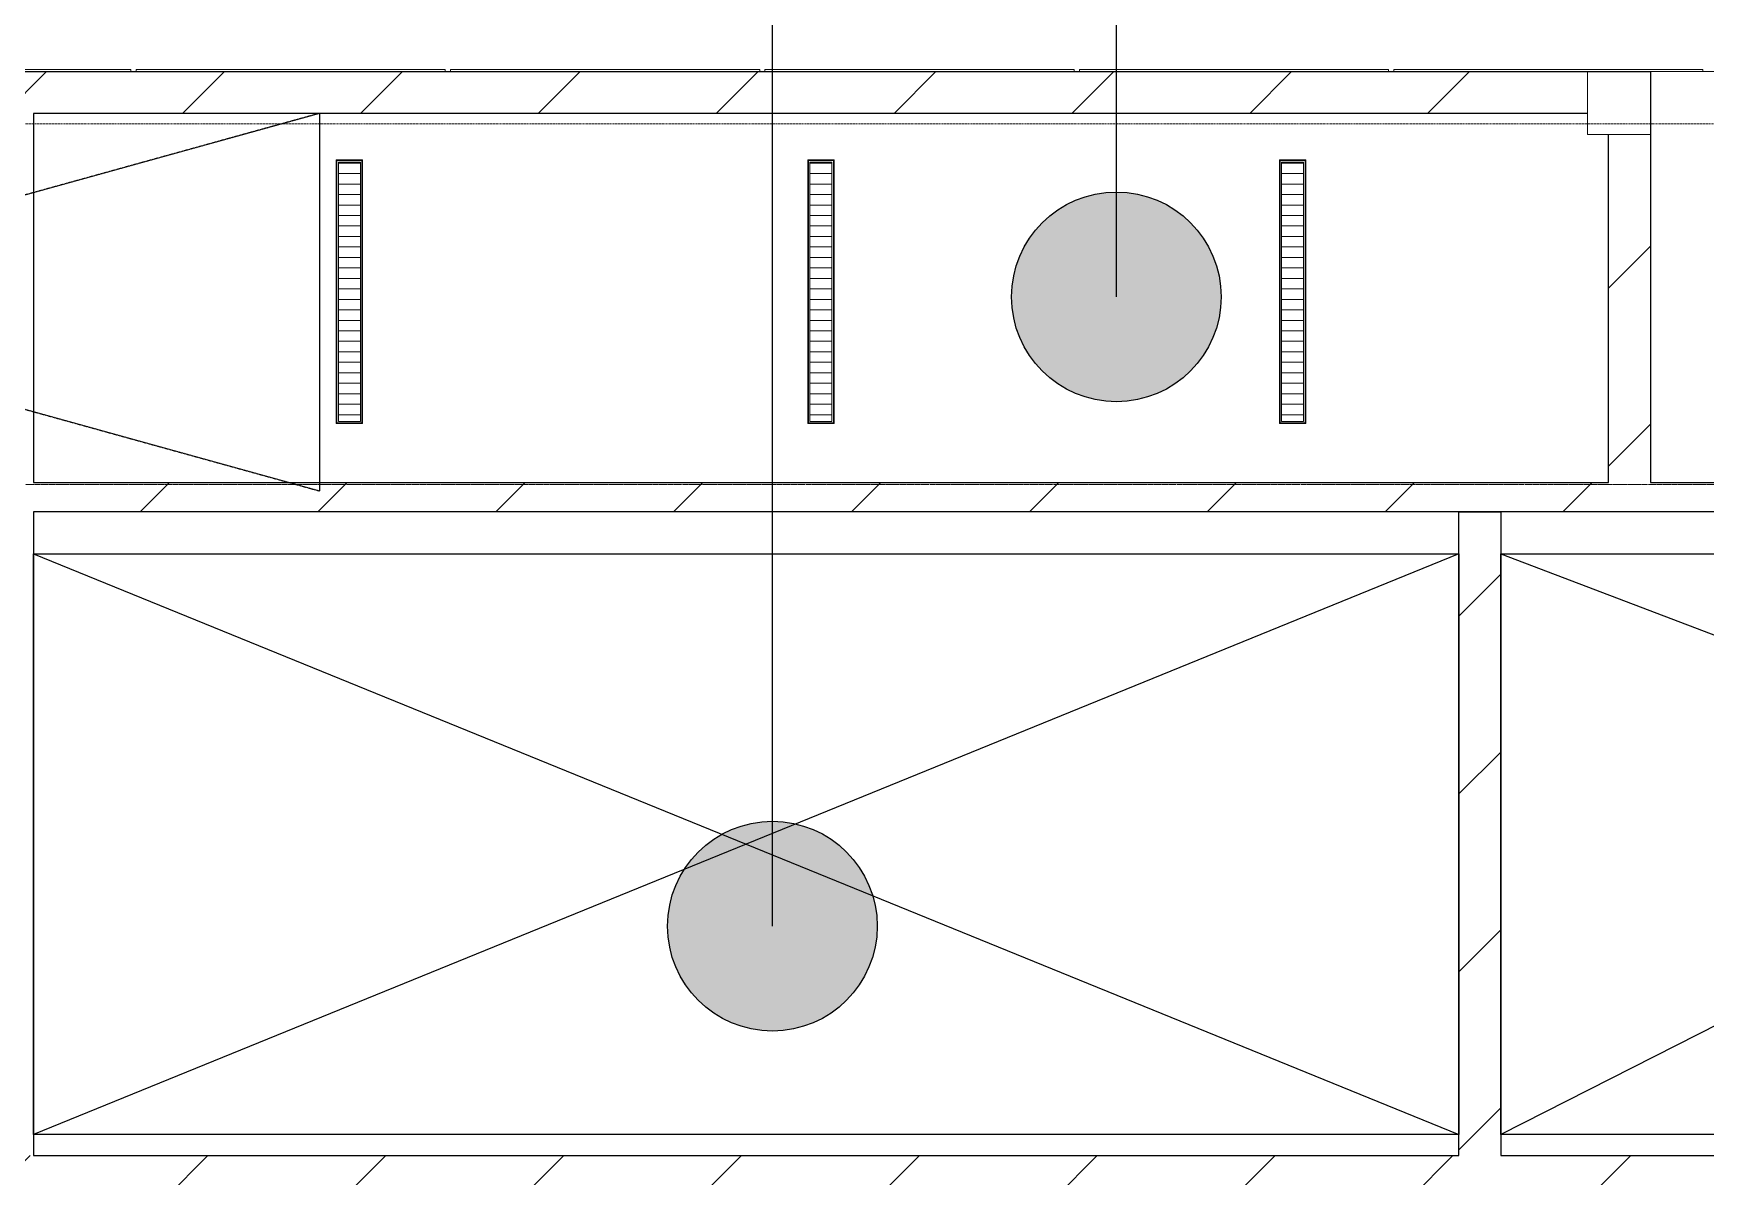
# Model space of a CAD drawing. Header units: millimetres. Extents: x 984 to 425800, y -34355 to 59419.
# Drawn here: x 136666 to 144643, y 12952 to 18403 of the extents above; entities that cross this region are included whole.
import ezdxf

# ---------------------------------------------------------------- set-up
doc = ezdxf.new("R2010")
doc.units = ezdxf.units.MM
for name, pattern in [('DPA_Grid _ Level 100', [10, 5.5, -1.6, 1.3, -1.6]), ('DPA_Hidden 100', [7.2, 4.7, -2.5]), ('DPA_Overhead 100', [2.75, 1.75, -1])]:
    doc.linetypes.add(name, pattern=pattern)
for name, color, linetype, lineweight in [('_ _ A-DETL-OPENING', 1, 'Continuous', 25), ('A-COLS-E', 1, 'Continuous', 9), ('A-DETL', 1, 'Continuous', 70), ('A-FLOR-E', 2, 'Continuous', 9), ('A-FLOR-OVHD', 2, 'DPA_Overhead 100', 25), ('A-ROOM-IDEN', 3, 'Continuous', 25), ('A-WALL', 5, 'Continuous', 9), ('A-WALL-PATT', 1, 'Continuous', 9), ('E-LITE-EQPM', 2, 'Continuous', 9), ('S-GRID', 251, 'Continuous', 9), ('WALL-E', 2, 'Continuous', 9)]:
    doc.layers.add(name, color=color, linetype=linetype, lineweight=lineweight)
pattern_1 = [(45, (1017098.17, 0), (-424.26407, 424.26407), [])]

# ---------------------------------------------------------------- blocks, each defined once
blk = doc.blocks.new('DPA_Rectangular - 300 x 300 mm-15427754-4110-01 GROUND LEVEL - REFLECTED CEILING PLAN')
at = {"layer": 'A-COLS-E'}
for p, q in [((-150, -150), (-150, 150)), ((-150, 150), (150, 150)), ((150, 150), (150, -150)), ((150, -150), (-150, -150))]:
    blk.add_line(p, q, dxfattribs=at)
blk = doc.blocks.new('DPA_AR_LIGHTING_L4 - Standart-18567080-4110-01 GROUND LEVEL - REFLECTED CEILING PLAN')
at = {"layer": 'E-LITE-EQPM'}
for p, q in [((127.3, -170.9), (127.3, -45.9)), ((127.3, -45.9), (1384.3, -45.9)), ((1381.3, -48.9), (130.3, -48.9)), ((130.3, -48.9), (130.3, -167.9)), ((130.3, -167.9), (130.3, -48.9)), ((130.3, -48.9), (1381.3, -48.9)), ((1374.3, -55.9), (137.3, -55.9)), ((137.3, -160.9), (137.3, -55.9)), ((142.3, -55.9), (142.3, -160.9)), ((192.3, -55.9), (192.3, -160.9)), ((242.3, -55.9), (242.3, -160.9)), ((292.3, -55.9), (292.3, -160.9)), ((342.3, -55.9), (342.3, -160.9)), ((392.3, -55.9), (392.3, -160.9)), ((442.3, -55.9), (442.3, -160.9)), ((492.3, -55.9), (492.3, -160.9)), ((542.3, -55.9), (542.3, -160.9)), ((592.3, -55.9), (592.3, -160.9)), ((642.3, -55.9), (642.3, -160.9)), ((692.3, -55.9), (692.3, -160.9)), ((742.3, -55.9), (742.3, -160.9)), ((792.3, -55.9), (792.3, -160.9)), ((842.3, -55.9), (842.3, -160.9)), ((892.3, -55.9), (892.3, -160.9)), ((942.3, -55.9), (942.3, -160.9)), ((992.3, -55.9), (992.3, -160.9)), ((1042.3, -55.9), (1374.3, -55.9)), ((1042.3, -55.9), (1042.3, -160.9)), ((1092.3, -55.9), (1092.3, -160.9)), ((1142.3, -55.9), (1142.3, -160.9)), ((1192.3, -55.9), (1192.3, -160.9)), ((1242.3, -55.9), (1242.3, -160.9)), ((1292.3, -55.9), (1292.3, -160.9)), ((1342.3, -55.9), (1342.3, -160.9)), ((1374.3, -55.9), (1374.3, -160.9)), ((1381.3, -167.9), (1381.3, -48.9)), ((1381.3, -48.9), (1381.3, -167.9)), ((1384.3, -45.9), (1384.3, -170.9)), ((1384.3, -170.9), (127.3, -170.9)), ((130.3, -167.9), (1381.3, -167.9)), ((1381.3, -167.9), (130.3, -167.9)), ((1374.3, -160.9), (137.3, -160.9))]:
    blk.add_line(p, q, dxfattribs=at)

msp = doc.modelspace()

# ---------------------------------------------------------------- hatches: boundary and pattern name
at = {"layer": 'A-ROOM-IDEN'}
h = msp.add_hatch(color=256, dxfattribs=at)
edge = h.paths.add_edge_path()
edge.add_arc((141832.4, 17147.3), 500, 0, 360)
h = msp.add_hatch(color=256, dxfattribs=at)
edge = h.paths.add_edge_path()
edge.add_arc((140191.4, 14146.1), 500, 0, 360)
at = {"layer": 'A-WALL-PATT'}
h = msp.add_hatch(dxfattribs=at)
h.set_pattern_fill('FP_2', color=256, style=0, pattern_type=2)
h.set_pattern_definition(pattern_1)
h.paths.add_polyline_path([(143604, 18022), (144080.5, 18022), (144080.5, 18222), (136180.8, 18222), (136180.8, 18022), (143240.8, 18022)])
h = msp.add_hatch(dxfattribs=at)
h.set_pattern_fill('FP_2', color=256, style=0, pattern_type=2)
h.set_pattern_definition(pattern_1)
h.paths.add_polyline_path([(144380.5, 16262), (144380.5, 17922), (144180.5, 17922), (144180.5, 16262)])
h = msp.add_hatch(dxfattribs=at)
h.set_pattern_fill('FP_2', color=256, style=0, pattern_type=2)
h.set_pattern_definition(pattern_1)
h.paths.add_polyline_path([(150465.8, 16122), (150590.8, 16122), (150590.8, 16262), (131530.8, 16262), (131530.8, 16122), (149051.8, 16122)])
h = msp.add_hatch(dxfattribs=at)
h.set_pattern_fill('FP_2', color=256, style=0, pattern_type=2)
h.set_pattern_definition(pattern_1)
h.paths.add_polyline_path([(143665.8, 13052), (143665.8, 16122), (143465.8, 16122), (143465.8, 13052)])
h = msp.add_hatch(dxfattribs=at)
h.set_pattern_fill('FP_2', color=256, style=0, pattern_type=2)
h.set_pattern_definition(pattern_1)
h.paths.add_polyline_path([(150465.8, 12852), (150465.8, 13052), (131815.8, 13052), (131815.8, 12852), (149778.2, 12852)])

# ---------------------------------------------------------------- linework, layer by layer
at = {"layer": '_ _ A-DETL-OPENING'}
for p, q in [((136665.8, 13152), (136665.8, 15922)), ((136665.8, 15922), (143465.8, 15922)), ((143465.8, 15922), (136665.8, 13152)), ((136665.8, 15922), (143465.8, 13152)), ((143465.8, 15922), (143465.8, 13152)), ((143665.8, 13152), (143665.8, 15922)), ((143665.8, 15922), (149115.8, 15922)), ((149115.8, 15922), (143665.8, 13152)), ((143665.8, 15922), (149115.8, 13852)), ((143465.8, 13152), (136665.8, 13152)), ((147565.8, 13152), (143665.8, 13152))]:
    msp.add_line(p, q, dxfattribs=at)
at = {"layer": 'A-DETL', "linetype": 'DPA_Hidden 100', "lineweight": 9}
msp.add_line((169690.8, 17972), (120572.8, 17972), dxfattribs=at)
at = {"layer": 'A-FLOR-E'}
for p, q in [((131530.8, 18222), (150040.8, 18222)), ((150040.8, 18222), (131530.8, 18222))]:
    msp.add_line(p, q, dxfattribs=at)
at = {"layer": 'A-FLOR-OVHD'}
for p, q in [((138029.8, 18022), (131530.8, 16222)), ((138029.8, 18022), (138029.8, 16222)), ((131880.8, 17925.1), (138029.8, 16222))]:
    msp.add_line(p, q, dxfattribs=at)
at = {"layer": 'A-ROOM-IDEN'}
for p, q in [((140191.4, 14146.1), (140191.4, 28773.3)), ((141832.4, 17147.3), (141832.4, 26170.9))]:
    msp.add_line(p, q, dxfattribs=at)
for centre in [(141832.4, 17147.3), (140191.4, 14146.1)]:
    msp.add_circle(centre, 500, dxfattribs=at)
at = {"layer": 'A-WALL', "color": 7, "lineweight": 25}
for p, q in [((136180.8, 18222), (144380.5, 18222)), ((144380.5, 18222), (144380.5, 18022)), ((136665.8, 18022), (136665.8, 16262)), ((144080.5, 18022), (136665.8, 18022)), ((144380.5, 18022), (144380.5, 16262)), ((144180.5, 16262), (144180.5, 17922)), ((136665.8, 16262), (144180.5, 16262)), ((144380.5, 16262), (150465.8, 16262)), ((150465.8, 16122), (136665.8, 16122)), ((136665.8, 16122), (136665.8, 13052)), ((143465.8, 13052), (143465.8, 16122)), ((143465.8, 16122), (143665.8, 16122)), ((143665.8, 16122), (143665.8, 13052)), ((136665.8, 13052), (143465.8, 13052)), ((143665.8, 13052), (147565.8, 13052))]:
    msp.add_line(p, q, dxfattribs=at)
at = {"layer": 'S-GRID', "linetype": 'DPA_Grid _ Level 100'}
msp.add_line((415577.1, 16252), (62413.8, 16252), dxfattribs=at)
at = {"layer": 'WALL-E'}
for p, q in [((131330.8, 18222), (150040.8, 18222)), ((150040.8, 18222), (131530.8, 18222)), ((137130.8, 18232), (135655.8, 18232)), ((135655.8, 18232), (137130.8, 18232)), ((137130.8, 18222), (135655.8, 18222)), ((135655.8, 18222), (137130.8, 18222)), ((137130.8, 18232), (137130.8, 18222)), ((137130.8, 18222), (137130.8, 18232)), ((138630.8, 18232), (137155.8, 18232)), ((137155.8, 18232), (138630.8, 18232)), ((137155.8, 18222), (137155.8, 18232)), ((137155.8, 18232), (137155.8, 18222)), ((138630.8, 18222), (137155.8, 18222)), ((137155.8, 18222), (138630.8, 18222)), ((138630.8, 18232), (138630.8, 18222)), ((138630.8, 18222), (138630.8, 18232)), ((140130.8, 18232), (138655.8, 18232)), ((138655.8, 18232), (140130.8, 18232)), ((138655.8, 18222), (138655.8, 18232)), ((138655.8, 18232), (138655.8, 18222)), ((140130.8, 18222), (138655.8, 18222)), ((138655.8, 18222), (140130.8, 18222)), ((140130.8, 18232), (140130.8, 18222)), ((140130.8, 18222), (140130.8, 18232)), ((141630.8, 18232), (140155.8, 18232)), ((140155.8, 18232), (141630.8, 18232)), ((140155.8, 18222), (140155.8, 18232)), ((140155.8, 18232), (140155.8, 18222)), ((141630.8, 18222), (140155.8, 18222)), ((140155.8, 18222), (141630.8, 18222)), ((141630.8, 18232), (141630.8, 18222)), ((141630.8, 18222), (141630.8, 18232)), ((143130.8, 18232), (141655.8, 18232)), ((141655.8, 18232), (143130.8, 18232)), ((141655.8, 18222), (141655.8, 18232)), ((141655.8, 18232), (141655.8, 18222)), ((143130.8, 18222), (141655.8, 18222)), ((141655.8, 18222), (143130.8, 18222)), ((143130.8, 18232), (143130.8, 18222)), ((143130.8, 18222), (143130.8, 18232)), ((144630.8, 18232), (143155.8, 18232)), ((143155.8, 18232), (144630.8, 18232)), ((143155.8, 18222), (143155.8, 18232)), ((143155.8, 18232), (143155.8, 18222)), ((144630.8, 18222), (143155.8, 18222)), ((143155.8, 18222), (144630.8, 18222)), ((144630.8, 18232), (144630.8, 18222)), ((144630.8, 18222), (144630.8, 18232))]:
    msp.add_line(p, q, dxfattribs=at)

# ---------------------------------------------------------------- block references
at = {"layer": 'A-COLS-E'}
msp.add_blockref('DPA_Rectangular - 300 x 300 mm-15427754-4110-01 GROUND LEVEL - REFLECTED CEILING PLAN', (144230.5, 18072), dxfattribs=at)
at = {"layer": 'E-LITE-EQPM', "extrusion": (0, 0, -1), "rotation": 270}
for p in [(-138064.9, 17927.6), (-140314.4, 17927.6), (-142564.9, 17927.6)]:
    msp.add_blockref('DPA_AR_LIGHTING_L4 - Standart-18567080-4110-01 GROUND LEVEL - REFLECTED CEILING PLAN', p, dxfattribs=at)

doc.saveas('drawing.dxf')
